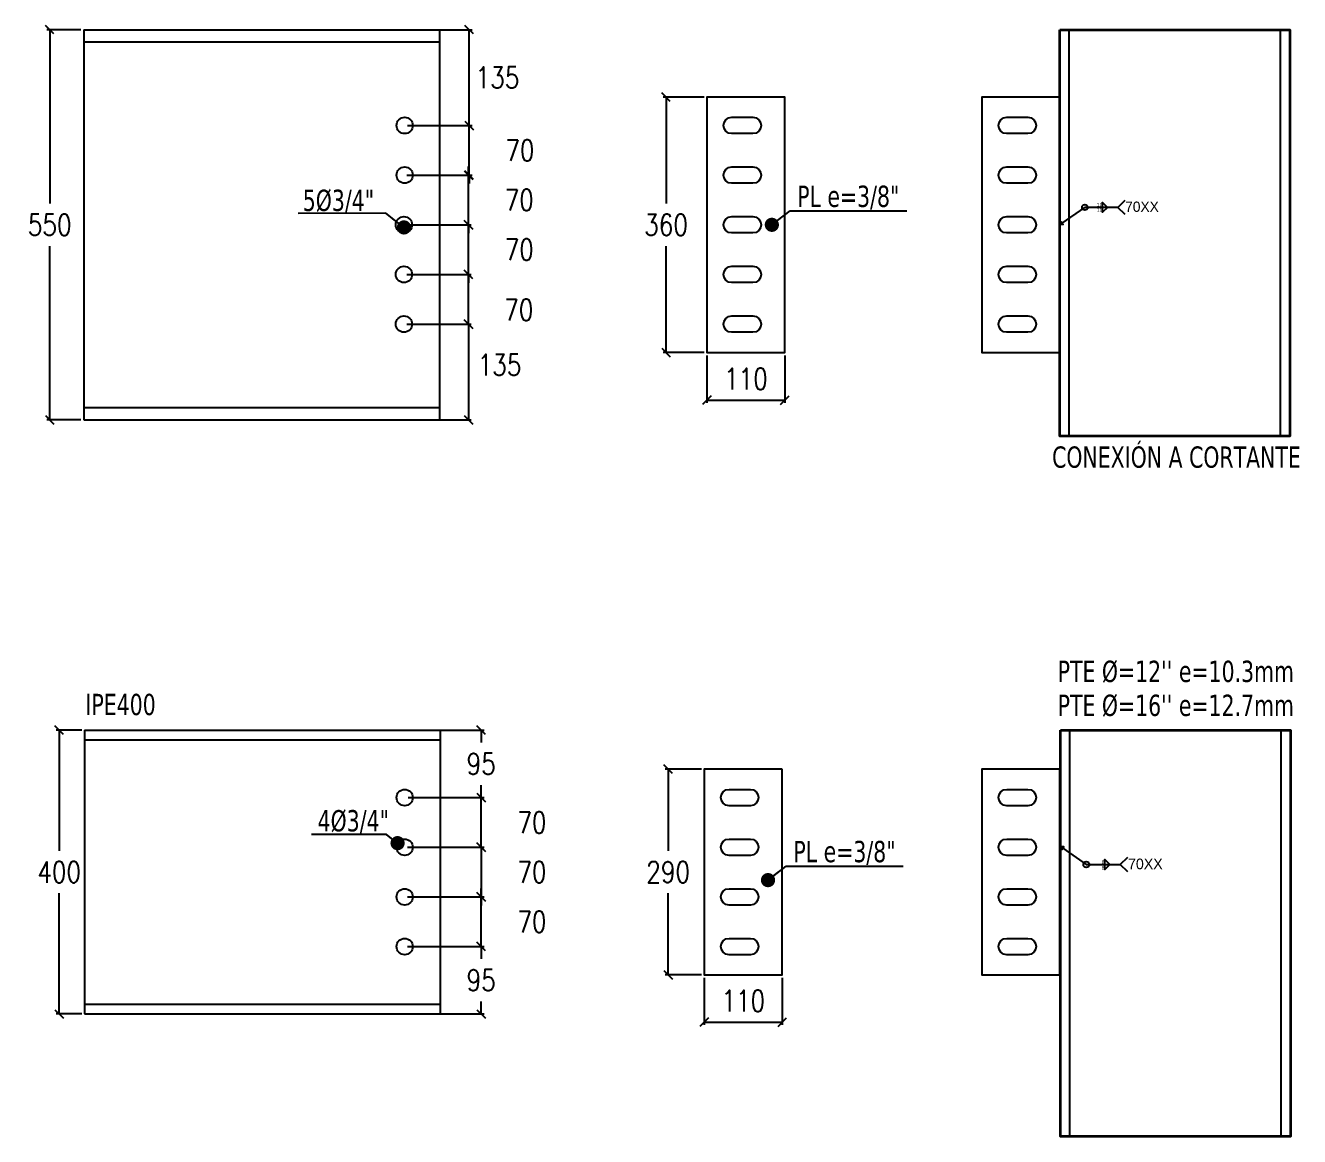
# Model space of a CAD drawing. Header units: millimetres. Extents: x -3396 to 88005, y -21236 to 35080.
# Drawn here: x 10643 to 12439, y -11085 to -9519 of the extents above; entities that cross this region are included whole.
import ezdxf
from ezdxf.enums import TextEntityAlignment as Align

# ---------------------------------------------------------------- set-up
doc = ezdxf.new("R2010")
doc.units = ezdxf.units.MM
for name, color, linetype in [('COTAS', 8, 'Continuous'), ('P-PLATINA', 6, 'Continuous'), ('perforaciones', 1, 'Continuous'), ('TITULO', 3, 'Continuous')]:
    doc.layers.add(name, color=color, linetype=linetype)
doc.layers.add('E_COLUMNAS-3', color=1, linetype='Continuous', lineweight=35)
doc.styles.add('CNI_COTAS', font='romans.shx', dxfattribs={"width": 0.8})
doc.styles.add('ROMANS', font='DINGRAFO.SHX')
doc.styles.add('VERDANA', font='verdana.ttf')
doc.dimstyles.new('1.1', dxfattribs={"dimscale": 0, "dimtxt": 15, "dimasz": 20, "dimexe": 2, "dimexo": 2, "dimgap": 7, "dimtad": 1, "dimdec": 0, "dimzin": 4, "dimdsep": 46, "dimtxsty": 'CNI_COTAS', "dimblk": 'DOTSMALL', "dimcen": 0, "dimclrd": 256, "dimclrt": 3, "dimadec": 0, "dimazin": 0, "dimtfac": 1, "dimtdec": 0, "dimtmove": 2, "dimatfit": 0, "dimldrblk": 'DOT', "dimfxl": 0.05, "dimtolj": 1, "dimtzin": 0, "dimarcsym": 1})
doc.dimstyles.new('1.4', dxfattribs={"dimscale": 0, "dimtxt": 30, "dimasz": 12, "dimexe": 4, "dimexo": 4, "dimgap": 15, "dimtad": 1, "dimdec": 0, "dimzin": 4, "dimdsep": 46, "dimtxsty": 'CNI_COTAS', "dimblk": 'OBLIQUE', "dimcen": -0.09, "dimclrd": 256, "dimclrt": 3, "dimadec": 0, "dimazin": 0, "dimtfac": 1, "dimtdec": 0, "dimtmove": 2, "dimatfit": 0, "dimldrblk": 'DOT', "dimfxl": 0.05, "dimtolj": 1, "dimtzin": 0, "dimarcsym": 0})

# ---------------------------------------------------------------- blocks, each defined once
blk = doc.blocks.new('TUBO OP2')
at = {"layer": 'COTAS', "ltscale": 0.0004}
for p, q in [((11933.5, -5821.9), (11933.5, -5249.1)), ((12231.5, -5821.9), (12231.5, -5249.1))]:
    blk.add_line(p, q, dxfattribs=at)
at = {"layer": 'E_COLUMNAS-3'}
blk.add_polyline3d([(11920.5, -5249.1, 0), (12244.5, -5249.1, 0), (12244.5, -5821.9, 0), (11920.5, -5821.9, 0)], close=True, dxfattribs=at)
blk = doc.blocks.new('_Dot')
at = {"color": 0, "linetype": 'ByBlock', "lineweight": -2}
blk.add_line((-0.5, 0), (-1, 0), dxfattribs=at)
at = {"color": 0, "linetype": 'ByBlock', "const_width": 0.5}
blk.add_lwpolyline([(-0.25, 0, 1), (0.25, 0, 1)], format="xyb", close=True, dxfattribs=at)
blk = doc.blocks.new('_DotSmall')
at = {"color": 0, "linetype": 'ByBlock', "const_width": 0.5}
blk.add_lwpolyline([(-0.0625, 0, 1), (0.0625, 0, 1)], format="xyb", close=True, dxfattribs=at)
blk = doc.blocks.new('_Oblique')
at = {"color": 0, "linetype": 'ByBlock', "lineweight": -2}
blk.add_line((-0.5, -0.5), (0.5, 0.5), dxfattribs=at)
blk = doc.blocks.new('*D196')
at = {"layer": 'COTAS', "color": 0, "lineweight": -2, "transparency": 16777216}
for p, q in [((11180.6, -9729.6), (11271.5, -9729.6)), ((11180.6, -9799.6), (11271.5, -9799.6))]:
    blk.add_line(p, q, dxfattribs=at)
at = {"layer": 'COTAS', "lineweight": -2, "transparency": 16777216}
for p, q in [((11267.5, -9729.6), (11267.5, -9717.6)), ((11267.5, -9799.6), (11267.5, -9729.6)), ((11267.5, -9799.6), (11267.5, -9811.6))]:
    blk.add_line(p, q, dxfattribs=at)
at = {"layer": 'Defpoints', "color": 0, "transparency": 16777216}
for p in [(11176.6, -9729.6), (11267.5, -9729.6), (11176.6, -9799.6)]:
    blk.add_point(p, dxfattribs=at)
at = {"layer": 'COTAS', "lineweight": -2, "transparency": 16777216, "xscale": 12, "yscale": 12, "zscale": 12}
for p, rotation in [((11267.5, -9729.6), 270), ((11267.5, -9799.6), 90)]:
    blk.add_blockref('_Oblique', p, dxfattribs=dict(at, rotation=rotation))
at = {"layer": 'COTAS', "color": 3, "transparency": 16777216, "insert": (11339, -9764.6), "char_height": 30, "attachment_point": 5, "rotation": 0.01, "style": 'CNI_COTAS'}
blk.add_mtext('\\A1;70', dxfattribs=at)
blk = doc.blocks.new('*D197')
at = {"layer": 'COTAS', "color": 0, "lineweight": -2, "transparency": 16777216}
for p, q in [((11180.6, -9799.6), (11271.5, -9799.6)), ((11180.6, -9869.6), (11271.5, -9869.6))]:
    blk.add_line(p, q, dxfattribs=at)
at = {"layer": 'COTAS', "lineweight": -2, "transparency": 16777216}
for p, q in [((11267.5, -9799.6), (11267.5, -9787.6)), ((11267.5, -9869.6), (11267.5, -9799.6)), ((11267.5, -9869.6), (11267.5, -9881.6))]:
    blk.add_line(p, q, dxfattribs=at)
at = {"layer": 'Defpoints', "color": 0, "transparency": 16777216}
for p in [(11176.6, -9799.6), (11267.5, -9799.6), (11176.6, -9869.6)]:
    blk.add_point(p, dxfattribs=at)
at = {"layer": 'COTAS', "lineweight": -2, "transparency": 16777216, "xscale": 12, "yscale": 12, "zscale": 12}
for p, rotation in [((11267.5, -9799.6), 270), ((11267.5, -9869.6), 90)]:
    blk.add_blockref('_Oblique', p, dxfattribs=dict(at, rotation=rotation))
at = {"layer": 'COTAS', "color": 3, "transparency": 16777216, "insert": (11339, -9834.6), "char_height": 30, "attachment_point": 5, "rotation": 0.01, "style": 'CNI_COTAS'}
blk.add_mtext('\\A1;70', dxfattribs=at)
blk = doc.blocks.new('*D198')
at = {"layer": 'COTAS', "color": 0, "lineweight": -2, "transparency": 16777216}
for p, q in [((11180.6, -9869.6), (11271.5, -9869.6)), ((11180.6, -9939.6), (11271.5, -9939.6))]:
    blk.add_line(p, q, dxfattribs=at)
at = {"layer": 'COTAS', "lineweight": -2, "transparency": 16777216}
blk.add_line((11267.5, -9939.6), (11267.5, -9869.6), dxfattribs=at)
at = {"layer": 'Defpoints', "color": 0, "transparency": 16777216}
for p in [(11176.6, -9869.6), (11267.5, -9869.6), (11176.6, -9939.6)]:
    blk.add_point(p, dxfattribs=at)
at = {"layer": 'COTAS', "lineweight": -2, "transparency": 16777216, "xscale": 12, "yscale": 12, "zscale": 12}
for p, rotation in [((11267.5, -9869.6), 90), ((11267.5, -9939.6), 270)]:
    blk.add_blockref('_Oblique', p, dxfattribs=dict(at, rotation=rotation))
at = {"layer": 'COTAS', "color": 3, "transparency": 16777216, "insert": (11338.4, -9919.6), "char_height": 30, "attachment_point": 5, "rotation": 0.01, "style": 'CNI_COTAS'}
blk.add_mtext('\\A1;70', dxfattribs=at)
blk = doc.blocks.new('*D199')
at = {"layer": 'COTAS', "color": 0, "lineweight": -2, "transparency": 16777216}
for p, q in [((11180.6, -9939.6), (11271.5, -9939.6)), ((11180.6, -10074.6), (11271.5, -10074.6))]:
    blk.add_line(p, q, dxfattribs=at)
at = {"layer": 'COTAS', "lineweight": -2, "transparency": 16777216}
blk.add_line((11267.5, -9939.6), (11267.5, -10074.6), dxfattribs=at)
at = {"layer": 'Defpoints', "color": 0, "transparency": 16777216}
for p in [(11176.6, -9939.6), (11176.6, -10074.6), (11267.5, -10074.6)]:
    blk.add_point(p, dxfattribs=at)
at = {"layer": 'COTAS', "lineweight": -2, "transparency": 16777216, "xscale": 12, "yscale": 12, "zscale": 12}
for p, rotation in [((11267.5, -9939.6), 90), ((11267.5, -10074.6), 270)]:
    blk.add_blockref('_Oblique', p, dxfattribs=dict(at, rotation=rotation))
at = {"layer": 'COTAS', "color": 3, "transparency": 16777216, "insert": (11311.3, -9997.1), "char_height": 30, "attachment_point": 5, "rotation": 0.01, "style": 'CNI_COTAS'}
blk.add_mtext('\\A1;135', dxfattribs=at)
blk = doc.blocks.new('*D200')
at = {"layer": 'COTAS', "lineweight": -2, "transparency": 16777216}
for p, q in [((11268.5, -9659.6), (11268.5, -9647.6)), ((11268.5, -9729.6), (11268.5, -9659.6)), ((11268.5, -9729.6), (11268.5, -9741.6))]:
    blk.add_line(p, q, dxfattribs=at)
at = {"layer": 'COTAS', "color": 0, "lineweight": -2, "transparency": 16777216}
for p, q in [((11181.6, -9659.6), (11272.5, -9659.6)), ((11181.6, -9729.6), (11272.5, -9729.6))]:
    blk.add_line(p, q, dxfattribs=at)
at = {"layer": 'Defpoints', "color": 0, "transparency": 16777216}
for p in [(11177.6, -9659.6), (11268.5, -9659.6), (11177.6, -9729.6)]:
    blk.add_point(p, dxfattribs=at)
at = {"layer": 'COTAS', "lineweight": -2, "transparency": 16777216, "xscale": 12, "yscale": 12, "zscale": 12}
for p, rotation in [((11268.5, -9659.6), 270), ((11268.5, -9729.6), 90)]:
    blk.add_blockref('_Oblique', p, dxfattribs=dict(at, rotation=rotation))
at = {"layer": 'COTAS', "color": 3, "transparency": 16777216, "insert": (11340, -9694.6), "char_height": 30, "attachment_point": 5, "rotation": 0.01, "style": 'CNI_COTAS'}
blk.add_mtext('\\A1;70', dxfattribs=at)
blk = doc.blocks.new('*D201')
at = {"layer": 'COTAS', "color": 0, "lineweight": -2, "transparency": 16777216}
for p, q in [((11181.6, -9524.6), (11272.5, -9524.6)), ((11181.6, -9659.6), (11272.5, -9659.6))]:
    blk.add_line(p, q, dxfattribs=at)
at = {"layer": 'COTAS', "lineweight": -2, "transparency": 16777216}
blk.add_line((11268.5, -9659.6), (11268.5, -9524.6), dxfattribs=at)
at = {"layer": 'Defpoints', "color": 0, "transparency": 16777216}
for p in [(11177.6, -9524.6), (11268.5, -9524.6), (11177.6, -9659.6)]:
    blk.add_point(p, dxfattribs=at)
at = {"layer": 'COTAS', "lineweight": -2, "transparency": 16777216, "xscale": 12, "yscale": 12, "zscale": 12}
for p, rotation in [((11268.5, -9524.6), 90), ((11268.5, -9659.6), 270)]:
    blk.add_blockref('_Oblique', p, dxfattribs=dict(at, rotation=rotation))
at = {"layer": 'COTAS', "color": 3, "transparency": 16777216, "insert": (11308.4, -9592.1), "char_height": 30, "attachment_point": 5, "rotation": 0.01, "style": 'CNI_COTAS'}
blk.add_mtext('\\A1;135', dxfattribs=at)
blk = doc.blocks.new('*D251')
at = {"layer": 'COTAS', "color": 0, "lineweight": -2, "transparency": 16777216}
for p, q in [((11599.4, -9619.6), (11541.9, -9619.6)), ((11599.4, -9979.6), (11541.9, -9979.6))]:
    blk.add_line(p, q, dxfattribs=at)
at = {"layer": 'COTAS', "lineweight": -2, "transparency": 16777216}
for p, q in [((11545.9, -9619.6), (11545.9, -9769.6)), ((11545.9, -9979.6), (11545.9, -9829.6))]:
    blk.add_line(p, q, dxfattribs=at)
at = {"layer": 'Defpoints', "color": 0, "transparency": 16777216}
for p in [(11545.9, -9619.6), (11603.4, -9619.6), (11603.4, -9979.6)]:
    blk.add_point(p, dxfattribs=at)
at = {"layer": 'COTAS', "lineweight": -2, "transparency": 16777216, "xscale": 12, "yscale": 12, "zscale": 12}
for p, rotation in [((11545.9, -9619.6), 90), ((11545.9, -9979.6), 270)]:
    blk.add_blockref('_Oblique', p, dxfattribs=dict(at, rotation=rotation))
at = {"layer": 'COTAS', "color": 3, "transparency": 16777216, "insert": (11545.9, -9799.6), "char_height": 30, "attachment_point": 5, "rotation": 0.01, "style": 'CNI_COTAS'}
blk.add_mtext('\\A1;360', dxfattribs=at)
blk = doc.blocks.new('*D252')
at = {"layer": 'COTAS', "color": 0, "lineweight": -2, "transparency": 16777216}
for p, q in [((11603.4, -9983.6), (11603.4, -10050.7)), ((11713.4, -9983.6), (11713.4, -10050.7))]:
    blk.add_line(p, q, dxfattribs=at)
at = {"layer": 'COTAS', "lineweight": -2, "transparency": 16777216}
blk.add_line((11603.4, -10046.7), (11713.4, -10046.7), dxfattribs=at)
at = {"layer": 'Defpoints', "color": 0, "transparency": 16777216}
for p in [(11603.4, -9979.6), (11713.4, -9979.6), (11713.4, -10046.7)]:
    blk.add_point(p, dxfattribs=at)
at = {"layer": 'COTAS', "lineweight": -2, "transparency": 16777216, "xscale": 12, "yscale": 12, "zscale": 12, "rotation": 180}
blk.add_blockref('_Oblique', (11603.4, -10046.7), dxfattribs=at)
at = {"layer": 'COTAS', "lineweight": -2, "transparency": 16777216, "xscale": 12, "yscale": 12, "zscale": 12}
blk.add_blockref('_Oblique', (11713.4, -10046.7), dxfattribs=at)
at = {"layer": 'COTAS', "color": 3, "transparency": 16777216, "insert": (11658.4, -10016.7), "char_height": 30, "attachment_point": 5, "style": 'CNI_COTAS'}
blk.add_mtext('\\A1;110', dxfattribs=at)
blk = doc.blocks.new('SOLDADURA FILETE ALREDEDOR 1')
h = blk.add_hatch(color=256)
h.dxf.hatch_style = 1
h.paths.add_polyline_path([(4945.5, 3619.4), (4949.1, 3614.2), (4942.8, 3613.6)])
for p in [(4947.3, 3616.8), (5060.9, 3649.2)]:
    blk.add_line(p, (4993.7, 3649.2))
for points in [[(5029.9, 3649.2), (5029.9, 3659.2), (5039.9, 3649.2), (5029.9, 3639.2)], [(4942.8, 3613.6), (4945.5, 3619.4), (4949.1, 3614.2)]]:
    blk.add_lwpolyline(points, close=True)
blk.add_lwpolyline([(5075.7, 3634.4), (5060.9, 3649.2), (5075.7, 3664)])
blk.add_circle((4993.7, 3649.2), 5.81)
at = {"layer": 'TITULO', "style": 'ROMANS'}
for s, height, p in [('10', 7.5, (5018.3, 3650.9)), ('10', 7.5, (5018.3, 3640.2)), ('70XX', 21, (5076, 3640))]:
    blk.add_text(s, height=height, dxfattribs=at).set_placement(p)
blk = doc.blocks.new('*D187')
at = {"layer": 'COTAS', "color": 0, "lineweight": -2, "transparency": 16777216}
for p, q in [((11182.4, -10606.9), (11289.4, -10606.9)), ((11181.6, -10676.9), (11289.4, -10676.9))]:
    blk.add_line(p, q, dxfattribs=at)
at = {"layer": 'COTAS', "lineweight": -2, "transparency": 16777216}
for p, q in [((11285.4, -10606.9), (11285.4, -10594.9)), ((11285.4, -10676.9), (11285.4, -10606.9)), ((11285.4, -10676.9), (11285.4, -10688.9))]:
    blk.add_line(p, q, dxfattribs=at)
at = {"layer": 'Defpoints', "color": 0, "transparency": 16777216}
for p in [(11178.4, -10606.9), (11285.4, -10606.9), (11177.6, -10676.9)]:
    blk.add_point(p, dxfattribs=at)
at = {"layer": 'COTAS', "lineweight": -2, "transparency": 16777216, "xscale": 12, "yscale": 12, "zscale": 12}
for p, rotation in [((11285.4, -10606.9), 270), ((11285.4, -10676.9), 90)]:
    blk.add_blockref('_Oblique', p, dxfattribs=dict(at, rotation=rotation))
at = {"layer": 'COTAS', "color": 3, "transparency": 16777216, "insert": (11356.9, -10641.9), "char_height": 30, "attachment_point": 5, "rotation": 0.01, "style": 'CNI_COTAS'}
blk.add_mtext('\\A1;70', dxfattribs=at)
blk = doc.blocks.new('*D188')
at = {"layer": 'COTAS', "color": 0, "lineweight": -2, "transparency": 16777216}
for p, q in [((11182.4, -10511.9), (11289.4, -10511.9)), ((11182.4, -10606.9), (11289.4, -10606.9))]:
    blk.add_line(p, q, dxfattribs=at)
at = {"layer": 'COTAS', "lineweight": -2, "transparency": 16777216}
for p, q in [((11285.4, -10511.9), (11285.4, -10529.4)), ((11285.4, -10606.9), (11285.4, -10589.4))]:
    blk.add_line(p, q, dxfattribs=at)
at = {"layer": 'Defpoints', "color": 0, "transparency": 16777216}
for p in [(11178.4, -10511.9), (11285.4, -10511.9), (11178.4, -10606.9)]:
    blk.add_point(p, dxfattribs=at)
at = {"layer": 'COTAS', "lineweight": -2, "transparency": 16777216, "xscale": 12, "yscale": 12, "zscale": 12}
for p, rotation in [((11285.4, -10511.9), 90), ((11285.4, -10606.9), 270)]:
    blk.add_blockref('_Oblique', p, dxfattribs=dict(at, rotation=rotation))
at = {"layer": 'COTAS', "color": 3, "transparency": 16777216, "insert": (11285.4, -10559.4), "char_height": 30, "attachment_point": 5, "rotation": 0.01, "style": 'CNI_COTAS'}
blk.add_mtext('\\A1;95', dxfattribs=at)
blk = doc.blocks.new('*D189')
at = {"layer": 'COTAS', "color": 0, "lineweight": -2, "transparency": 16777216}
for p, q in [((11181.6, -10676.9), (11289.4, -10676.9)), ((11181.6, -10746.9), (11289.4, -10746.9))]:
    blk.add_line(p, q, dxfattribs=at)
at = {"layer": 'COTAS', "lineweight": -2, "transparency": 16777216}
for p, q in [((11285.4, -10676.9), (11285.4, -10664.9)), ((11285.4, -10676.9), (11285.4, -10746.9)), ((11285.4, -10746.9), (11285.4, -10758.9))]:
    blk.add_line(p, q, dxfattribs=at)
at = {"layer": 'Defpoints', "color": 0, "transparency": 16777216}
for p in [(11177.6, -10676.9), (11177.6, -10746.9), (11285.4, -10746.9)]:
    blk.add_point(p, dxfattribs=at)
at = {"layer": 'COTAS', "lineweight": -2, "transparency": 16777216, "xscale": 12, "yscale": 12, "zscale": 12}
for p, rotation in [((11285.4, -10676.9), 270), ((11285.4, -10746.9), 90)]:
    blk.add_blockref('_Oblique', p, dxfattribs=dict(at, rotation=rotation))
at = {"layer": 'COTAS', "color": 3, "transparency": 16777216, "insert": (11356.9, -10711.9), "char_height": 30, "attachment_point": 5, "rotation": 0.01, "style": 'CNI_COTAS'}
blk.add_mtext('\\A1;70', dxfattribs=at)
blk = doc.blocks.new('*D190')
at = {"layer": 'COTAS', "lineweight": -2, "transparency": 16777216}
for p, q in [((11285.4, -10746.9), (11285.4, -10734.9)), ((11285.4, -10816.9), (11285.4, -10746.9)), ((11285.4, -10816.9), (11285.4, -10828.9))]:
    blk.add_line(p, q, dxfattribs=at)
at = {"layer": 'COTAS', "color": 0, "lineweight": -2, "transparency": 16777216}
for p, q in [((11181.6, -10746.9), (11289.4, -10746.9)), ((11181.6, -10816.9), (11289.4, -10816.9))]:
    blk.add_line(p, q, dxfattribs=at)
at = {"layer": 'Defpoints', "color": 0, "transparency": 16777216}
for p in [(11177.6, -10746.9), (11285.4, -10746.9), (11177.6, -10816.9)]:
    blk.add_point(p, dxfattribs=at)
at = {"layer": 'COTAS', "lineweight": -2, "transparency": 16777216, "xscale": 12, "yscale": 12, "zscale": 12}
for p, rotation in [((11285.4, -10746.9), 270), ((11285.4, -10816.9), 90)]:
    blk.add_blockref('_Oblique', p, dxfattribs=dict(at, rotation=rotation))
at = {"layer": 'COTAS', "color": 3, "transparency": 16777216, "insert": (11356.9, -10781.9), "char_height": 30, "attachment_point": 5, "rotation": 0.01, "style": 'CNI_COTAS'}
blk.add_mtext('\\A1;70', dxfattribs=at)
blk = doc.blocks.new('*D191')
at = {"layer": 'COTAS', "color": 0, "lineweight": -2, "transparency": 16777216}
for p, q in [((11181.6, -10816.9), (11289.4, -10816.9)), ((11182.4, -10911.9), (11289.4, -10911.9))]:
    blk.add_line(p, q, dxfattribs=at)
at = {"layer": 'COTAS', "lineweight": -2, "transparency": 16777216}
for p, q in [((11285.4, -10816.9), (11285.4, -10834.4)), ((11285.4, -10911.9), (11285.4, -10894.4))]:
    blk.add_line(p, q, dxfattribs=at)
at = {"layer": 'Defpoints', "color": 0, "transparency": 16777216}
for p in [(11177.6, -10816.9), (11178.4, -10911.9), (11285.4, -10911.9)]:
    blk.add_point(p, dxfattribs=at)
at = {"layer": 'COTAS', "lineweight": -2, "transparency": 16777216, "xscale": 12, "yscale": 12, "zscale": 12}
for p, rotation in [((11285.4, -10816.9), 90), ((11285.4, -10911.9), 270)]:
    blk.add_blockref('_Oblique', p, dxfattribs=dict(at, rotation=rotation))
at = {"layer": 'COTAS', "color": 3, "transparency": 16777216, "insert": (11285.4, -10864.4), "char_height": 30, "attachment_point": 5, "rotation": 0.01, "style": 'CNI_COTAS'}
blk.add_mtext('\\A1;95', dxfattribs=at)
blk = doc.blocks.new('*D240')
at = {"layer": 'COTAS', "color": 0, "lineweight": -2, "transparency": 16777216}
for p, q in [((11595.7, -10566.9), (11544.9, -10566.9)), ((11595.7, -10856.9), (11544.9, -10856.9))]:
    blk.add_line(p, q, dxfattribs=at)
at = {"layer": 'COTAS', "lineweight": -2, "transparency": 16777216}
for p, q in [((11548.9, -10566.9), (11548.9, -10681.9)), ((11548.9, -10856.9), (11548.9, -10741.9))]:
    blk.add_line(p, q, dxfattribs=at)
at = {"layer": 'Defpoints', "color": 0, "transparency": 16777216}
for p in [(11548.9, -10566.9), (11599.7, -10566.9), (11599.7, -10856.9)]:
    blk.add_point(p, dxfattribs=at)
at = {"layer": 'COTAS', "lineweight": -2, "transparency": 16777216, "xscale": 12, "yscale": 12, "zscale": 12}
for p, rotation in [((11548.9, -10566.9), 90), ((11548.9, -10856.9), 270)]:
    blk.add_blockref('_Oblique', p, dxfattribs=dict(at, rotation=rotation))
at = {"layer": 'COTAS', "color": 3, "transparency": 16777216, "insert": (11548.9, -10711.9), "char_height": 30, "attachment_point": 5, "rotation": 0.01, "style": 'CNI_COTAS'}
blk.add_mtext('\\A1;290', dxfattribs=at)
blk = doc.blocks.new('*D241')
at = {"layer": 'COTAS', "color": 0, "lineweight": -2, "transparency": 16777216}
for p, q in [((11599.7, -10860.9), (11599.7, -10927.5)), ((11709.7, -10860.9), (11709.7, -10927.5))]:
    blk.add_line(p, q, dxfattribs=at)
at = {"layer": 'COTAS', "lineweight": -2, "transparency": 16777216}
blk.add_line((11599.7, -10923.5), (11709.7, -10923.5), dxfattribs=at)
at = {"layer": 'Defpoints', "color": 0, "transparency": 16777216}
for p in [(11599.7, -10856.9), (11709.7, -10856.9), (11709.7, -10923.5)]:
    blk.add_point(p, dxfattribs=at)
at = {"layer": 'COTAS', "lineweight": -2, "transparency": 16777216, "xscale": 12, "yscale": 12, "zscale": 12, "rotation": 180}
blk.add_blockref('_Oblique', (11599.7, -10923.5), dxfattribs=at)
at = {"layer": 'COTAS', "lineweight": -2, "transparency": 16777216, "xscale": 12, "yscale": 12, "zscale": 12}
blk.add_blockref('_Oblique', (11709.7, -10923.5), dxfattribs=at)
at = {"layer": 'COTAS', "color": 3, "transparency": 16777216, "insert": (11654.7, -10893.5), "char_height": 30, "attachment_point": 5, "style": 'CNI_COTAS'}
blk.add_mtext('\\A1;110', dxfattribs=at)
blk = doc.blocks.new('SOLDADURA FILETE ALREDEDOR 1 DE 8 ESPEJO')
h = blk.add_hatch(color=256)
h.dxf.hatch_style = 1
h.paths.add_polyline_path([(13304.8, -8226.9), (13307.4, -8223.2), (13302.9, -8222.8)])
for p, q in [((13306.1, -8225), (13339.1, -8248.1)), ((13339.1, -8248.1), (13386.9, -8248.1))]:
    blk.add_line(p, q)
for points in [[(13302.9, -8222.8), (13304.8, -8226.9), (13307.4, -8223.2)], [(13365.3, -8248.1), (13365.3, -8240.9), (13372.4, -8248.1), (13365.3, -8255.2)]]:
    blk.add_lwpolyline(points, close=True)
blk.add_lwpolyline([(13397.4, -8258.5), (13386.9, -8248.1), (13397.4, -8237.6)])
blk.add_circle((13339.1, -8248.1), 4.13)
at = {"layer": 'TITULO', "style": 'ROMANS'}
for s, height, p in [('70XX', 14.92, (13397.9, -8254.6)), ('8', 5.33, (13360.7, -8247.1)), ('8', 5.33, (13360.7, -8255.3))]:
    blk.add_text(s, height=height, dxfattribs=at).set_placement(p)
blk = doc.blocks.new('*D254')
at = {"layer": 'COTAS', "color": 0, "lineweight": -2, "transparency": 16777216}
for p, q in [((10722.5, -10511.9), (10686.7, -10511.9)), ((10722.5, -10911.9), (10686.7, -10911.9))]:
    blk.add_line(p, q, dxfattribs=at)
at = {"layer": 'COTAS', "lineweight": -2, "transparency": 16777216}
for p, q in [((10690.7, -10511.9), (10690.7, -10681.9)), ((10690.7, -10911.9), (10690.7, -10741.9))]:
    blk.add_line(p, q, dxfattribs=at)
at = {"layer": 'Defpoints', "color": 0, "transparency": 16777216}
for p in [(10690.7, -10511.9), (10726.5, -10511.9), (10726.5, -10911.9)]:
    blk.add_point(p, dxfattribs=at)
at = {"layer": 'COTAS', "lineweight": -2, "transparency": 16777216, "xscale": 12, "yscale": 12, "zscale": 12}
for p, rotation in [((10690.7, -10511.9), 90), ((10690.7, -10911.9), 270)]:
    blk.add_blockref('_Oblique', p, dxfattribs=dict(at, rotation=rotation))
at = {"layer": 'COTAS', "color": 3, "transparency": 16777216, "insert": (10690.7, -10711.9), "char_height": 30, "attachment_point": 5, "rotation": 0.01, "style": 'CNI_COTAS'}
blk.add_mtext('\\A1;400', dxfattribs=at)
blk = doc.blocks.new('*D255')
at = {"layer": 'COTAS', "color": 0, "lineweight": -2, "transparency": 16777216}
for p, q in [((10721.5, -9524.6), (10673.4, -9524.6)), ((10721.5, -10074.6), (10673.4, -10074.6))]:
    blk.add_line(p, q, dxfattribs=at)
at = {"layer": 'COTAS', "lineweight": -2, "transparency": 16777216}
for p, q in [((10677.4, -9524.6), (10677.4, -9769.6)), ((10677.4, -10074.6), (10677.4, -9829.6))]:
    blk.add_line(p, q, dxfattribs=at)
at = {"layer": 'Defpoints', "color": 0, "transparency": 16777216}
for p in [(10677.4, -9524.6), (10725.5, -9524.6), (10725.5, -10074.6)]:
    blk.add_point(p, dxfattribs=at)
at = {"layer": 'COTAS', "lineweight": -2, "transparency": 16777216, "xscale": 12, "yscale": 12, "zscale": 12}
for p, rotation in [((10677.4, -9524.6), 90), ((10677.4, -10074.6), 270)]:
    blk.add_blockref('_Oblique', p, dxfattribs=dict(at, rotation=rotation))
at = {"layer": 'COTAS', "color": 3, "transparency": 16777216, "insert": (10677.4, -9799.6), "char_height": 30, "attachment_point": 5, "rotation": 0.01, "style": 'CNI_COTAS'}
blk.add_mtext('\\A1;550', dxfattribs=at)

msp = doc.modelspace()

# ---------------------------------------------------------------- linework, layer by layer
at = {"color": 2, "linetype": 'Continuous'}
for p, q in [((10725.5, -9524.6), (10725.5, -10074.6)), ((10725.5, -9524.6), (11226.6, -9524.6)), ((11226.6, -9524.6), (11226.6, -10074.6)), ((10725.5, -9541.8), (11226.6, -9541.8)), ((11226.6, -10057.4), (10725.5, -10057.4)), ((10725.5, -10074.6), (11226.6, -10074.6)), ((10726.5, -10511.9), (10726.5, -10911.9)), ((10726.5, -10511.9), (11227.6, -10511.9)), ((11227.6, -10511.9), (11227.6, -10911.9)), ((10726.5, -10525.4), (11227.6, -10525.4)), ((11227.6, -10898.4), (10726.5, -10898.4)), ((10726.5, -10911.9), (11227.6, -10911.9))]:
    msp.add_line(p, q, dxfattribs=at)
at = {"layer": 'P-PLATINA', "color": 6}
for points in [[(11703.4, -9619.6), (11603.4, -9619.6), (11603.4, -9979.6), (11703.4, -9979.6), (11713.4, -9979.6), (11713.4, -9619.6)], [(12090.9, -9619.6), (11990.9, -9619.6), (11990.9, -9979.6), (12090.9, -9979.6), (12100.9, -9979.6), (12100.9, -9619.6)], [(11709.7, -10566.9), (11699.7, -10566.9), (11599.7, -10566.9), (11599.7, -10856.9), (11699.7, -10856.9), (11709.7, -10856.9)], [(12100.9, -10566.9), (12090.9, -10566.9), (11990.9, -10566.9), (11990.9, -10856.9), (12090.9, -10856.9), (12100.9, -10856.9)]]:
    msp.add_lwpolyline(points, close=True, dxfattribs=at)
at = {"layer": 'P-PLATINA', "linetype": 'Continuous'}
for points in [[(11638.4, -9648.1), (11668.4, -9648.1), (11672.8, -9649), (11676.5, -9651.5), (11679, -9655.2), (11679.9, -9659.6), (11679, -9664), (11676.5, -9667.8), (11672.8, -9670.3), (11668.4, -9671.1), (11638.4, -9671.1), (11638.4, -9671.1), (11634, -9670.3), (11630.3, -9667.8), (11627.8, -9664), (11626.9, -9659.6), (11627.8, -9655.2), (11630.3, -9651.5), (11634, -9649), (11638.4, -9648.1)], [(12025.9, -9648.1), (12055.9, -9648.1), (12060.3, -9649), (12064, -9651.5), (12066.5, -9655.2), (12067.4, -9659.6), (12066.5, -9664), (12064, -9667.8), (12060.3, -9670.3), (12055.9, -9671.1), (12025.9, -9671.1), (12025.9, -9671.1), (12021.5, -9670.3), (12017.8, -9667.8), (12015.3, -9664), (12014.4, -9659.6), (12015.3, -9655.2), (12017.8, -9651.5), (12021.5, -9649), (12025.9, -9648.1)], [(11638.4, -9718.1), (11668.4, -9718.1), (11672.8, -9719), (11676.5, -9721.5), (11679, -9725.2), (11679.9, -9729.6), (11679, -9734), (11676.5, -9737.8), (11672.8, -9740.3), (11668.4, -9741.1), (11638.4, -9741.1), (11638.4, -9741.1), (11634, -9740.3), (11630.3, -9737.8), (11627.8, -9734), (11626.9, -9729.6), (11627.8, -9725.2), (11630.3, -9721.5), (11634, -9719), (11638.4, -9718.1)], [(12025.9, -9718.1), (12055.9, -9718.1), (12060.3, -9719), (12064, -9721.5), (12066.5, -9725.2), (12067.4, -9729.6), (12066.5, -9734), (12064, -9737.8), (12060.3, -9740.3), (12055.9, -9741.1), (12025.9, -9741.1), (12025.9, -9741.1), (12021.5, -9740.3), (12017.8, -9737.8), (12015.3, -9734), (12014.4, -9729.6), (12015.3, -9725.2), (12017.8, -9721.5), (12021.5, -9719), (12025.9, -9718.1)], [(11638.4, -9788.1), (11668.4, -9788.1), (11672.8, -9789), (11676.5, -9791.5), (11679, -9795.2), (11679.9, -9799.6), (11679, -9804), (11676.5, -9807.8), (11672.8, -9810.3), (11668.4, -9811.1), (11638.4, -9811.1), (11638.4, -9811.1), (11634, -9810.3), (11630.3, -9807.8), (11627.8, -9804), (11626.9, -9799.6), (11627.8, -9795.2), (11630.3, -9791.5), (11634, -9789), (11638.4, -9788.1)], [(12025.9, -9788.1), (12055.9, -9788.1), (12060.3, -9789), (12064, -9791.5), (12066.5, -9795.2), (12067.4, -9799.6), (12066.5, -9804), (12064, -9807.8), (12060.3, -9810.3), (12055.9, -9811.1), (12025.9, -9811.1), (12025.9, -9811.1), (12021.5, -9810.3), (12017.8, -9807.8), (12015.3, -9804), (12014.4, -9799.6), (12015.3, -9795.2), (12017.8, -9791.5), (12021.5, -9789), (12025.9, -9788.1)], [(11638.4, -9858.1), (11668.4, -9858.1), (11672.8, -9859), (11676.5, -9861.5), (11679, -9865.2), (11679.9, -9869.6), (11679, -9874), (11676.5, -9877.8), (11672.8, -9880.3), (11668.4, -9881.1), (11638.4, -9881.1), (11638.4, -9881.1), (11634, -9880.3), (11630.3, -9877.8), (11627.8, -9874), (11626.9, -9869.6), (11627.8, -9865.2), (11630.3, -9861.5), (11634, -9859), (11638.4, -9858.1)], [(12025.9, -9858.1), (12055.9, -9858.1), (12060.3, -9859), (12064, -9861.5), (12066.5, -9865.2), (12067.4, -9869.6), (12066.5, -9874), (12064, -9877.8), (12060.3, -9880.3), (12055.9, -9881.1), (12025.9, -9881.1), (12025.9, -9881.1), (12021.5, -9880.3), (12017.8, -9877.8), (12015.3, -9874), (12014.4, -9869.6), (12015.3, -9865.2), (12017.8, -9861.5), (12021.5, -9859), (12025.9, -9858.1)], [(11638.4, -9928.1), (11668.4, -9928.1), (11672.8, -9929), (11676.5, -9931.5), (11679, -9935.2), (11679.9, -9939.6), (11679, -9944), (11676.5, -9947.8), (11672.8, -9950.3), (11668.4, -9951.1), (11638.4, -9951.1), (11638.4, -9951.1), (11634, -9950.3), (11630.3, -9947.8), (11627.8, -9944), (11626.9, -9939.6), (11627.8, -9935.2), (11630.3, -9931.5), (11634, -9929), (11638.4, -9928.1)], [(12025.9, -9928.1), (12055.9, -9928.1), (12060.3, -9929), (12064, -9931.5), (12066.5, -9935.2), (12067.4, -9939.6), (12066.5, -9944), (12064, -9947.8), (12060.3, -9950.3), (12055.9, -9951.1), (12025.9, -9951.1), (12025.9, -9951.1), (12021.5, -9950.3), (12017.8, -9947.8), (12015.3, -9944), (12014.4, -9939.6), (12015.3, -9935.2), (12017.8, -9931.5), (12021.5, -9929), (12025.9, -9928.1)], [(11634.7, -10595.4), (11664.7, -10595.4), (11669.1, -10596.2), (11672.8, -10598.7), (11675.3, -10602.5), (11676.2, -10606.9), (11675.3, -10611.3), (11672.8, -10615), (11669.1, -10617.5), (11664.7, -10618.4), (11634.7, -10618.4), (11634.7, -10618.4), (11630.3, -10617.5), (11626.5, -10615), (11624, -10611.3), (11623.2, -10606.9), (11624, -10602.5), (11626.5, -10598.7), (11630.3, -10596.2), (11634.7, -10595.4)], [(12025.9, -10595.4), (12055.9, -10595.4), (12060.3, -10596.2), (12064.1, -10598.7), (12066.6, -10602.5), (12067.4, -10606.9), (12066.6, -10611.3), (12064.1, -10615), (12060.3, -10617.5), (12055.9, -10618.4), (12025.9, -10618.4), (12025.9, -10618.4), (12021.5, -10617.5), (12017.8, -10615), (12015.3, -10611.3), (12014.4, -10606.9), (12015.3, -10602.5), (12017.8, -10598.7), (12021.5, -10596.2), (12025.9, -10595.4)], [(11634.7, -10665.4), (11664.7, -10665.4), (11669.1, -10666.2), (11672.8, -10668.7), (11675.3, -10672.5), (11676.2, -10676.9), (11675.3, -10681.3), (11672.8, -10685), (11669.1, -10687.5), (11664.7, -10688.4), (11634.7, -10688.4), (11634.7, -10688.4), (11630.3, -10687.5), (11626.5, -10685), (11624, -10681.3), (11623.2, -10676.9), (11624, -10672.5), (11626.5, -10668.7), (11630.3, -10666.2), (11634.7, -10665.4)], [(12025.9, -10665.4), (12055.9, -10665.4), (12060.3, -10666.2), (12064.1, -10668.7), (12066.6, -10672.5), (12067.4, -10676.9), (12066.6, -10681.3), (12064.1, -10685), (12060.3, -10687.5), (12055.9, -10688.4), (12025.9, -10688.4), (12025.9, -10688.4), (12021.5, -10687.5), (12017.8, -10685), (12015.3, -10681.3), (12014.4, -10676.9), (12015.3, -10672.5), (12017.8, -10668.7), (12021.5, -10666.2), (12025.9, -10665.4)], [(11634.7, -10735.4), (11664.7, -10735.4), (11669.1, -10736.2), (11672.8, -10738.7), (11675.3, -10742.5), (11676.2, -10746.9), (11675.3, -10751.3), (11672.8, -10755), (11669.1, -10757.5), (11664.7, -10758.4), (11634.7, -10758.4), (11634.7, -10758.4), (11630.3, -10757.5), (11626.5, -10755), (11624, -10751.3), (11623.2, -10746.9), (11624, -10742.5), (11626.5, -10738.7), (11630.3, -10736.2), (11634.7, -10735.4)], [(12025.9, -10735.4), (12055.9, -10735.4), (12060.3, -10736.2), (12064.1, -10738.7), (12066.6, -10742.5), (12067.4, -10746.9), (12066.6, -10751.3), (12064.1, -10755), (12060.3, -10757.5), (12055.9, -10758.4), (12025.9, -10758.4), (12025.9, -10758.4), (12021.5, -10757.5), (12017.8, -10755), (12015.3, -10751.3), (12014.4, -10746.9), (12015.3, -10742.5), (12017.8, -10738.7), (12021.5, -10736.2), (12025.9, -10735.4)], [(11634.7, -10805.4), (11664.7, -10805.4), (11669.1, -10806.2), (11672.8, -10808.7), (11675.3, -10812.5), (11676.2, -10816.9), (11675.3, -10821.3), (11672.8, -10825), (11669.1, -10827.5), (11664.7, -10828.4), (11634.7, -10828.4), (11634.7, -10828.4), (11630.3, -10827.5), (11626.5, -10825), (11624, -10821.3), (11623.2, -10816.9), (11624, -10812.5), (11626.5, -10808.7), (11630.3, -10806.2), (11634.7, -10805.4)], [(12025.9, -10805.4), (12055.9, -10805.4), (12060.3, -10806.2), (12064.1, -10808.7), (12066.6, -10812.5), (12067.4, -10816.9), (12066.6, -10821.3), (12064.1, -10825), (12060.3, -10827.5), (12055.9, -10828.4), (12025.9, -10828.4), (12025.9, -10828.4), (12021.5, -10827.5), (12017.8, -10825), (12015.3, -10821.3), (12014.4, -10816.9), (12015.3, -10812.5), (12017.8, -10808.7), (12021.5, -10806.2), (12025.9, -10805.4)]]:
    msp.add_lwpolyline(points, close=True, dxfattribs=at)
at = {"layer": 'perforaciones'}
for centre in [(11177.6, -9659.6), (11177.6, -9729.6), (11176.6, -9799.6), (11176.6, -9869.6), (11176.6, -9939.6), (11177.6, -10606.9), (11177.6, -10676.9), (11177.6, -10746.9), (11177.6, -10816.9)]:
    msp.add_circle(centre, 11.5, dxfattribs=at)

# ---------------------------------------------------------------- block references
at = {"xscale": 0.6899231572736597, "yscale": 0.6899231572736597, "zscale": 0.6899231572736597}
msp.add_blockref('SOLDADURA FILETE ALREDEDOR 1', (8690.8, -12292.7), dxfattribs=at)
msp.add_blockref('SOLDADURA FILETE ALREDEDOR 1 DE 8 ESPEJO', (-1201, -2453.3))
at = {"layer": 'COTAS'}
for p in [(180.4, -4275.6), (181.4, -5262.8)]:
    msp.add_blockref('TUBO OP2', p, dxfattribs=at)

# ---------------------------------------------------------------- texts
at = {"color": 96, "style": 'VERDANA', "width": 0.7}
for s, p in [('PL e=3/8"', (11802.7, -9759.4)), ('5%%C3/4"', (11084.3, -9765.1)), ('CONEXIÓN A CORTANTE', (12265.1, -10127)), ("PTE Ø=12'' e=10.3mm", (12264.2, -10429)), ('IPE400', (10777.3, -10475.7)), ("PTE Ø=16'' e=12.7mm", (12264.2, -10476.9)), ('4%%C3/4"', (11105.2, -10639.6)), ('PL e=3/8"', (11797.4, -10683))]:
    msp.add_text(s, height=30, dxfattribs=at).set_placement(p, align=Align.MIDDLE_CENTER)

# ---------------------------------------------------------------- dimensions: what is measured, and where the dimension line sits
at = {"layer": 'COTAS'}
for base, p1, p2, picture, middle in [((10677.4, -9524.6), (10725.5, -10074.6), (10725.5, -9524.6), '*D255', (10677.4, -9799.6)), ((11545.9, -9619.6), (11603.4, -9979.6), (11603.4, -9619.6), '*D251', (11545.9, -9799.6)), ((11268.5, -9659.6), (11177.6, -9729.6), (11177.6, -9659.6), '*D200', (11340, -9694.6)), ((11267.5, -9729.6), (11176.6, -9799.6), (11176.6, -9729.6), '*D196', (11339, -9764.6)), ((11267.5, -9799.6), (11176.6, -9869.6), (11176.6, -9799.6), '*D197', (11339, -9834.6)), ((10690.7, -10511.9), (10726.5, -10911.9), (10726.5, -10511.9), '*D254', (10690.7, -10711.9)), ((11285.4, -10511.9), (11178.4, -10606.9), (11178.4, -10511.9), '*D188', (11285.4, -10559.4)), ((11548.9, -10566.9), (11599.7, -10856.9), (11599.7, -10566.9), '*D240', (11548.9, -10711.9)), ((11285.4, -10606.9), (11177.6, -10676.9), (11178.4, -10606.9), '*D187', (11356.9, -10641.9)), ((11285.4, -10746.9), (11177.6, -10676.9), (11177.6, -10746.9), '*D189', (11356.9, -10711.9)), ((11285.4, -10746.9), (11177.6, -10816.9), (11177.6, -10746.9), '*D190', (11356.9, -10781.9)), ((11285.4, -10911.9), (11177.6, -10816.9), (11178.4, -10911.9), '*D191', (11285.4, -10864.4))]:
    dim = msp.add_linear_dim(base=base, p1=p1, p2=p2, angle=90, dimstyle='1.4', override={"dimscale": 1}, dxfattribs=at)
    dim.commit()
    dim.dimension.update_dxf_attribs({"geometry": picture, "text_midpoint": middle, "text_rotation": 0.01})
for base, p1, p2, picture, middle in [((11268.5, -9524.6), (11177.6, -9659.6), (11177.6, -9524.6), '*D201', (11308.4, -9592.1)), ((11267.5, -9869.6), (11176.6, -9939.6), (11176.6, -9869.6), '*D198', (11338.4, -9919.6)), ((11267.5, -10074.6), (11176.6, -9939.6), (11176.6, -10074.6), '*D199', (11311.3, -9997.1))]:
    dim = msp.add_linear_dim(base=base, p1=p1, p2=p2, angle=90, dimstyle='1.4', override={"dimscale": 1}, dxfattribs=at)
    dim.commit()
    dim.dimension.update_dxf_attribs({"geometry": picture, "text_midpoint": middle, "dimtype": 160, "text_rotation": 0.01})
for base, p1, p2, picture, middle in [((11713.4, -10046.7), (11603.4, -9979.6), (11713.4, -9979.6), '*D252', (11658.4, -10016.7)), ((11709.7, -10923.5), (11599.7, -10856.9), (11709.7, -10856.9), '*D241', (11654.7, -10893.5))]:
    dim = msp.add_linear_dim(base=base, p1=p1, p2=p2, dimstyle='1.4', override={"dimscale": 1}, dxfattribs=at)
    dim.commit()
    dim.dimension.update_dxf_attribs({"geometry": picture, "text_midpoint": middle})

# ---------------------------------------------------------------- leaders
for points in [[(11176.6, -9803.3), (11151.1, -9783.3), (11027.6, -9783.7)], [(11695, -9799.6), (11720.6, -9779.7), (11885.1, -9779.7)], [(11167.6, -10671.2), (11151.8, -10658.8), (11046.2, -10658.8)], [(11689.6, -10723.3), (11715.2, -10703.4), (11879.8, -10703.4)]]:
    msp.add_leader(points, dimstyle='1.1', override={"dimscale": 1}, dxfattribs=at)

doc.saveas('drawing.dxf')
